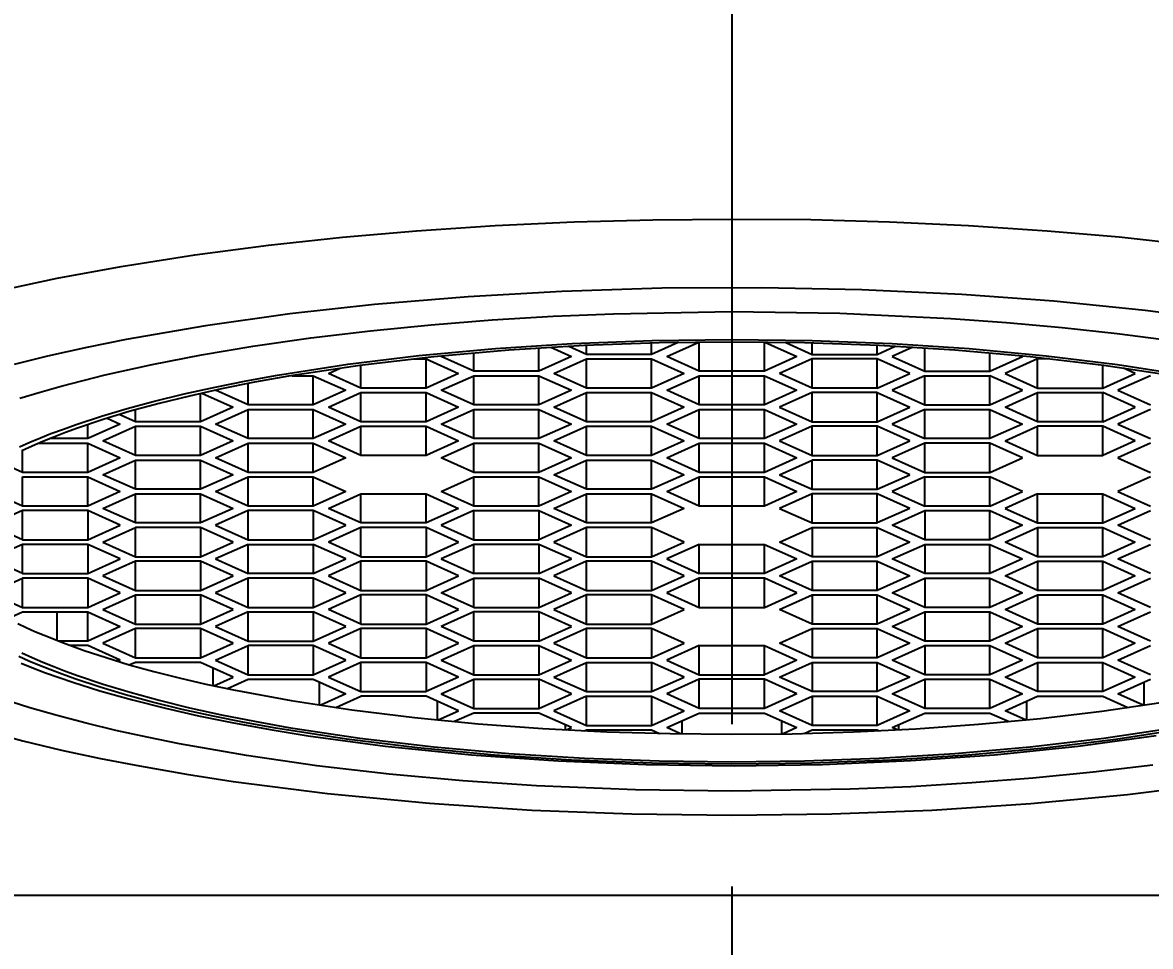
# Model space of a CAD drawing. Extents: x -13271 to -12677, y -11108 to -10688.
# Drawn here: x -12818.11 to -12805.92, y -10984.54 to -10974.56 of the extents above; entities that cross this region are included whole.
import ezdxf

# ---------------------------------------------------------------- set-up
doc = ezdxf.new("R2010")
doc.units = 0
doc.header["$LTSCALE"] = 7
doc.linetypes.add('CENTER', pattern=[2, 1.25, -0.25, 0.25, -0.25])
doc.layers.get('0').update_dxf_attribs({"color": 2, "linetype": 'CONTINUOUS'})
doc.layers.get('Defpoints').update_dxf_attribs({"linetype": 'CONTINUOUS'})
for name, color, linetype in [('CL', 1, 'CENTER'), ('DWG', 7, 'CONTINUOUS'), ('Make2D 표시선', 7, 'CONTINUOUS'), ('PRT0006_DXF_CONTINUOUS_LINE', 7, 'CONTINUOUS')]:
    doc.layers.add(name, color=color, linetype=linetype)
doc.styles.add('DD', font='romans', dxfattribs={"bigfont": 'GHS.shx'})
doc.dimstyles.new('CWC', dxfattribs={"dimscale": 0, "dimtxt": 3.5, "dimasz": 3.5, "dimexe": 2, "dimexo": 1, "dimgap": 1, "dimtad": 1, "dimdec": 4, "dimdsep": 46, "dimtxsty": 'DD', "dimcen": 3, "dimclrd": 2, "dimclre": 2, "dimclrt": 2, "dimadec": 3, "dimazin": 2, "dimtfac": 1, "dimtdec": 4, "dimtmove": 0, "dimatfit": 3, "dimfxl": 0, "dimtvp": 1, "dimtolj": 1, "dimtzin": 0, "dimlwd": -1, "dimlwe": -1, "dimarcsym": 0})

# ---------------------------------------------------------------- blocks, each defined once
blk = doc.blocks.new('A$C364C3DC7')
at = {"color": 2}
for p, q in [((21.846, 39.15), (21.653, 39.236)), ((21.846, 39.15), (21.846, 39.246)), ((22.834, 39.278), (22.549, 39.15)), ((22.549, 39.15), (22.549, 39.272)), ((22.712, 39.126), (23.058, 39.281)), ((23.064, 38.968), (23.064, 39.281)), ((23.767, 38.968), (23.767, 39.281)), ((23.773, 39.281), (24.119, 39.126)), ((23.998, 39.278), (24.282, 39.15)), ((24.282, 39.15), (24.282, 39.272)), ((24.986, 39.15), (24.986, 39.246)), ((24.986, 39.15), (25.178, 39.237)), ((20.275, 39.126), (20.293, 39.134)), ((20.627, 38.968), (20.275, 39.126)), ((20.627, 38.968), (20.627, 39.165)), ((21.331, 38.968), (21.331, 39.218)), ((21.682, 39.126), (21.331, 38.968)), ((21.46, 39.226), (21.682, 39.126)), ((22.549, 39.15), (21.846, 39.15)), ((23.064, 38.968), (22.712, 39.126)), ((24.119, 39.126), (23.767, 38.968)), ((24.282, 39.15), (24.986, 39.15)), ((25.371, 39.226), (25.149, 39.126)), ((25.149, 39.126), (25.501, 38.968)), ((25.501, 38.968), (25.501, 39.218)), ((26.204, 38.968), (26.204, 39.165)), ((26.204, 38.968), (26.556, 39.126)), ((26.556, 39.126), (26.538, 39.134)), ((19.057, 38.944), (19.183, 39)), ((19.409, 38.786), (19.409, 39.031)), ((19.985, 39.102), (20.112, 39.102)), ((20.112, 38.786), (20.112, 39.102)), ((20.112, 39.102), (20.464, 38.944)), ((21.494, 38.944), (21.846, 39.102)), ((21.846, 38.786), (21.846, 39.102)), ((21.846, 39.102), (22.549, 39.102)), ((22.549, 38.786), (22.549, 39.102)), ((22.549, 39.102), (22.901, 38.944)), ((24.282, 39.101), (23.931, 38.944)), ((24.986, 39.102), (24.282, 39.102)), ((24.282, 38.786), (24.282, 39.101)), ((24.986, 38.786), (24.986, 39.101)), ((25.337, 38.944), (24.986, 39.101)), ((26.719, 39.102), (26.367, 38.944)), ((26.847, 39.102), (26.719, 39.102)), ((26.719, 38.786), (26.719, 39.102)), ((27.422, 38.786), (27.422, 39.032)), ((27.774, 38.944), (27.648, 39)), ((18.662, 38.919), (18.894, 38.919)), ((18.894, 38.604), (18.894, 38.919)), ((18.894, 38.919), (19.246, 38.762)), ((19.409, 38.786), (19.057, 38.944)), ((20.464, 38.944), (20.112, 38.786)), ((20.275, 38.762), (20.627, 38.919)), ((21.331, 38.968), (20.627, 38.968)), ((20.627, 38.604), (20.627, 38.919)), ((20.627, 38.919), (21.331, 38.919)), ((21.331, 38.919), (21.682, 38.762)), ((21.331, 38.604), (21.331, 38.919)), ((21.846, 38.786), (21.494, 38.944)), ((22.901, 38.944), (22.549, 38.786)), ((22.712, 38.762), (23.064, 38.919)), ((23.767, 38.968), (23.064, 38.968)), ((23.064, 38.604), (23.064, 38.919)), ((23.064, 38.919), (23.767, 38.919)), ((23.767, 38.919), (24.119, 38.762)), ((23.767, 38.604), (23.767, 38.919)), ((24.282, 38.786), (23.931, 38.944)), ((24.986, 38.786), (25.337, 38.944)), ((25.5, 38.919), (25.149, 38.762)), ((25.501, 38.968), (26.204, 38.968)), ((25.501, 38.919), (26.204, 38.919)), ((25.501, 38.604), (25.501, 38.919)), ((26.556, 38.762), (26.204, 38.919)), ((26.204, 38.604), (26.204, 38.919)), ((26.368, 38.944), (26.719, 38.786)), ((27.422, 38.786), (27.774, 38.944)), ((27.937, 38.919), (27.586, 38.762)), ((17.839, 38.762), (17.845, 38.765)), ((18.19, 38.604), (17.839, 38.762)), ((18.19, 38.604), (18.19, 38.835)), ((19.245, 38.762), (18.894, 38.604)), ((20.112, 38.786), (19.409, 38.786)), ((20.627, 38.604), (20.276, 38.762)), ((21.682, 38.762), (21.331, 38.604)), ((22.549, 38.786), (21.846, 38.786)), ((23.064, 38.604), (22.712, 38.762)), ((24.119, 38.762), (23.767, 38.604)), ((24.986, 38.786), (24.282, 38.786)), ((25.149, 38.762), (25.501, 38.604)), ((26.204, 38.604), (26.556, 38.762)), ((26.719, 38.786), (27.422, 38.786)), ((27.586, 38.762), (27.937, 38.604)), ((17.676, 38.422), (17.676, 38.727)), ((17.69, 38.731), (18.027, 38.58)), ((19.057, 38.58), (19.409, 38.737)), ((19.409, 38.422), (19.409, 38.737)), ((19.409, 38.737), (20.112, 38.737)), ((20.112, 38.422), (20.112, 38.737)), ((20.112, 38.737), (20.464, 38.58)), ((21.494, 38.58), (21.845, 38.737)), ((21.846, 38.422), (21.846, 38.737)), ((21.846, 38.737), (22.549, 38.737)), ((22.549, 38.422), (22.549, 38.737)), ((22.549, 38.737), (22.901, 38.58)), ((24.282, 38.737), (23.931, 38.58)), ((24.986, 38.737), (24.282, 38.737)), ((24.282, 38.422), (24.282, 38.737)), ((24.986, 38.737), (25.337, 38.58)), ((24.986, 38.422), (24.986, 38.737)), ((26.367, 38.58), (26.719, 38.737)), ((26.719, 38.422), (26.719, 38.737)), ((26.719, 38.737), (27.422, 38.737)), ((27.422, 38.422), (27.422, 38.737)), ((27.774, 38.58), (27.423, 38.737)), ((16.972, 38.422), (16.972, 38.55)), ((18.027, 38.58), (17.676, 38.422)), ((17.839, 38.398), (18.19, 38.555)), ((18.894, 38.604), (18.19, 38.604)), ((18.19, 38.24), (18.19, 38.555)), ((18.19, 38.555), (18.894, 38.555)), ((18.894, 38.24), (18.894, 38.555)), ((18.894, 38.555), (19.246, 38.398)), ((19.409, 38.422), (19.057, 38.58)), ((20.464, 38.58), (20.112, 38.422)), ((20.275, 38.398), (20.627, 38.555)), ((21.331, 38.604), (20.627, 38.604)), ((20.627, 38.24), (20.627, 38.555)), ((20.627, 38.555), (21.331, 38.555)), ((21.331, 38.555), (21.682, 38.398)), ((21.331, 38.24), (21.331, 38.555)), ((21.846, 38.422), (21.494, 38.58)), ((22.901, 38.58), (22.549, 38.422)), ((22.712, 38.398), (23.064, 38.555)), ((23.767, 38.604), (23.064, 38.604)), ((23.064, 38.555), (23.767, 38.555)), ((23.064, 38.24), (23.064, 38.555)), ((23.767, 38.24), (23.767, 38.555)), ((23.768, 38.555), (24.119, 38.398)), ((23.931, 38.58), (24.282, 38.422)), ((24.986, 38.422), (25.337, 38.58)), ((25.501, 38.555), (25.149, 38.398)), ((25.501, 38.604), (26.204, 38.604)), ((25.501, 38.555), (26.204, 38.555)), ((25.501, 38.24), (25.501, 38.555)), ((26.204, 38.555), (26.556, 38.398)), ((26.204, 38.24), (26.204, 38.555)), ((26.719, 38.422), (26.368, 38.58)), ((27.422, 38.422), (27.774, 38.58)), ((27.937, 38.555), (27.586, 38.398)), ((16.809, 38.398), (16.457, 38.24)), ((16.457, 38.24), (16.457, 38.391)), ((16.669, 38.46), (16.809, 38.398)), ((16.972, 38.422), (16.798, 38.5)), ((17.676, 38.422), (16.972, 38.422)), ((18.19, 38.24), (17.839, 38.398)), ((19.245, 38.398), (18.894, 38.24)), ((20.112, 38.422), (19.409, 38.422)), ((20.627, 38.24), (20.275, 38.398)), ((21.682, 38.398), (21.331, 38.24)), ((22.549, 38.422), (21.846, 38.422)), ((23.064, 38.24), (22.712, 38.398)), ((24.119, 38.398), (23.767, 38.24)), ((24.282, 38.422), (24.986, 38.422)), ((25.149, 38.398), (25.501, 38.24)), ((26.556, 38.398), (26.204, 38.24)), ((27.422, 38.422), (26.719, 38.422)), ((27.586, 38.398), (27.937, 38.24)), ((16.62, 38.216), (16.972, 38.373)), ((16.972, 38.373), (17.676, 38.373)), ((16.972, 38.058), (16.972, 38.373)), ((17.676, 38.058), (17.676, 38.373)), ((17.676, 38.373), (18.027, 38.216)), ((19.057, 38.216), (19.409, 38.373)), ((19.409, 38.058), (19.409, 38.373)), ((19.409, 38.373), (20.112, 38.373)), ((20.112, 38.058), (20.112, 38.373)), ((20.112, 38.373), (20.464, 38.216)), ((21.494, 38.216), (21.845, 38.373)), ((21.846, 38.373), (22.549, 38.373)), ((21.846, 38.058), (21.846, 38.373)), ((22.549, 38.058), (22.549, 38.373)), ((22.549, 38.373), (22.901, 38.216)), ((24.282, 38.373), (23.931, 38.216)), ((24.986, 38.373), (24.282, 38.373)), ((24.282, 38.058), (24.282, 38.373)), ((24.986, 38.058), (24.986, 38.373)), ((25.337, 38.216), (24.986, 38.373)), ((26.367, 38.216), (26.719, 38.373)), ((26.719, 38.058), (26.719, 38.373)), ((27.422, 38.373), (26.719, 38.373)), ((27.422, 38.058), (27.422, 38.373)), ((27.774, 38.216), (27.423, 38.373)), ((15.931, 38.191), (16.457, 38.191)), ((16.457, 38.24), (16.048, 38.24)), ((16.457, 38.191), (16.809, 38.034)), ((16.457, 37.876), (16.457, 38.191)), ((16.972, 38.058), (16.621, 38.216)), ((18.027, 38.216), (17.676, 38.058)), ((17.839, 38.034), (18.19, 38.191)), ((18.894, 38.24), (18.19, 38.24)), ((18.19, 37.876), (18.19, 38.191)), ((18.19, 38.191), (18.894, 38.191)), ((18.894, 38.191), (19.246, 38.034)), ((18.894, 37.876), (18.894, 38.191)), ((19.409, 38.058), (19.057, 38.216)), ((20.464, 38.216), (20.112, 38.058)), ((20.275, 38.034), (20.627, 38.191)), ((21.331, 38.24), (20.627, 38.24)), ((20.627, 37.876), (20.627, 38.191)), ((20.627, 38.191), (21.331, 38.191)), ((21.331, 37.876), (21.331, 38.191)), ((21.331, 38.191), (21.682, 38.034)), ((21.846, 38.058), (21.494, 38.216)), ((22.901, 38.216), (22.549, 38.058)), ((22.712, 38.034), (23.064, 38.191)), ((23.767, 38.24), (23.064, 38.24)), ((23.064, 37.876), (23.064, 38.191)), ((23.064, 38.191), (23.767, 38.191)), ((23.767, 37.876), (23.767, 38.191)), ((23.768, 38.191), (24.119, 38.034)), ((23.931, 38.216), (24.282, 38.058)), ((24.986, 38.058), (25.337, 38.216)), ((25.5, 38.191), (25.149, 38.034)), ((26.204, 38.24), (25.501, 38.24)), ((26.204, 38.191), (25.501, 38.191)), ((25.501, 37.876), (25.501, 38.191)), ((26.204, 37.876), (26.204, 38.191)), ((26.556, 38.034), (26.204, 38.191)), ((26.368, 38.216), (26.719, 38.058)), ((27.774, 38.216), (27.422, 38.058)), ((27.937, 38.191), (27.586, 38.034)), ((15.754, 37.876), (15.754, 38.112)), ((16.809, 38.034), (16.457, 37.876)), ((17.676, 38.058), (16.972, 38.058)), ((18.19, 37.876), (17.839, 38.033)), ((19.245, 38.033), (18.894, 37.876)), ((20.112, 38.058), (19.409, 38.058)), ((20.627, 37.876), (20.276, 38.033)), ((21.682, 38.033), (21.331, 37.876)), ((22.549, 38.058), (21.846, 38.058)), ((23.064, 37.876), (22.712, 38.034)), ((24.119, 38.033), (23.767, 37.876)), ((24.282, 38.058), (24.986, 38.058)), ((25.149, 38.033), (25.501, 37.876)), ((26.204, 37.876), (26.556, 38.033)), ((26.719, 38.058), (27.422, 38.058)), ((27.586, 38.033), (27.937, 37.876)), ((15.754, 37.876), (15.506, 37.987)), ((16.62, 37.851), (16.972, 38.009)), ((16.972, 38.009), (17.676, 38.009)), ((16.972, 37.694), (16.972, 38.009)), ((17.676, 37.694), (17.676, 38.009)), ((17.676, 38.009), (18.027, 37.851)), ((21.494, 37.851), (21.845, 38.009)), ((21.846, 37.694), (21.846, 38.009)), ((21.846, 38.009), (22.549, 38.009)), ((22.549, 37.694), (22.549, 38.009)), ((22.549, 38.009), (22.901, 37.851)), ((23.931, 37.851), (24.282, 38.009)), ((24.282, 37.694), (24.282, 38.009)), ((24.986, 38.009), (24.282, 38.009)), ((24.986, 37.694), (24.986, 38.009)), ((25.337, 37.851), (24.986, 38.009)), ((16.457, 37.876), (15.754, 37.876)), ((15.754, 37.512), (15.754, 37.827)), ((15.754, 37.827), (16.457, 37.827)), ((16.457, 37.827), (16.809, 37.669)), ((16.457, 37.512), (16.457, 37.827)), ((16.972, 37.694), (16.621, 37.851)), ((18.027, 37.851), (17.676, 37.694)), ((17.839, 37.669), (18.19, 37.827)), ((18.894, 37.876), (18.19, 37.876)), ((18.19, 37.512), (18.19, 37.827)), ((18.19, 37.827), (18.894, 37.827)), ((18.894, 37.512), (18.894, 37.827)), ((18.894, 37.827), (19.246, 37.669)), ((20.275, 37.669), (20.627, 37.827)), ((21.331, 37.876), (20.627, 37.876)), ((20.627, 37.512), (20.627, 37.827)), ((20.627, 37.827), (21.331, 37.827)), ((21.331, 37.827), (21.682, 37.669)), ((21.331, 37.512), (21.331, 37.827)), ((21.846, 37.694), (21.494, 37.851)), ((22.901, 37.851), (22.549, 37.694)), ((22.712, 37.669), (23.064, 37.827)), ((23.767, 37.876), (23.064, 37.876)), ((23.064, 37.512), (23.064, 37.827)), ((23.064, 37.827), (23.767, 37.827)), ((23.767, 37.827), (24.119, 37.669)), ((23.767, 37.512), (23.767, 37.827)), ((23.931, 37.851), (24.282, 37.694)), ((24.986, 37.694), (25.337, 37.851)), ((25.501, 37.827), (25.149, 37.669)), ((25.501, 37.876), (26.204, 37.876)), ((25.501, 37.512), (25.501, 37.827)), ((25.501, 37.827), (26.204, 37.827)), ((26.204, 37.512), (26.204, 37.827)), ((26.556, 37.669), (26.204, 37.827)), ((27.937, 37.827), (27.586, 37.669)), ((15.754, 37.512), (15.402, 37.669)), ((16.809, 37.669), (16.457, 37.512)), ((17.676, 37.694), (16.972, 37.694)), ((18.19, 37.512), (17.839, 37.669)), ((19.245, 37.669), (18.894, 37.512)), ((20.627, 37.512), (20.276, 37.669)), ((21.682, 37.669), (21.331, 37.512)), ((22.549, 37.694), (21.846, 37.694)), ((23.064, 37.512), (22.712, 37.669)), ((24.119, 37.669), (23.767, 37.512)), ((24.282, 37.694), (24.986, 37.694)), ((25.149, 37.669), (25.501, 37.512)), ((26.204, 37.512), (26.556, 37.669)), ((27.586, 37.669), (27.937, 37.512)), ((16.62, 37.487), (16.972, 37.645)), ((16.972, 37.645), (17.676, 37.645)), ((16.972, 37.33), (16.972, 37.645)), ((17.676, 37.645), (18.027, 37.487)), ((17.676, 37.33), (17.676, 37.645)), ((19.057, 37.487), (19.409, 37.645)), ((19.409, 37.33), (19.409, 37.645)), ((19.409, 37.645), (20.112, 37.645)), ((20.112, 37.33), (20.112, 37.645)), ((20.112, 37.645), (20.464, 37.487)), ((21.494, 37.487), (21.845, 37.645)), ((21.846, 37.645), (22.549, 37.645)), ((21.846, 37.33), (21.846, 37.645)), ((22.549, 37.645), (22.901, 37.487)), ((22.549, 37.33), (22.549, 37.645)), ((24.282, 37.645), (23.931, 37.487)), ((24.282, 37.33), (24.282, 37.645)), ((24.986, 37.645), (24.282, 37.645)), ((25.337, 37.487), (24.986, 37.645)), ((24.986, 37.33), (24.986, 37.645)), ((26.719, 37.645), (26.367, 37.487)), ((26.719, 37.33), (26.719, 37.645)), ((26.719, 37.645), (27.422, 37.645)), ((27.422, 37.33), (27.422, 37.645)), ((27.423, 37.645), (27.774, 37.487)), ((15.754, 37.463), (15.402, 37.305)), ((16.457, 37.512), (15.754, 37.512)), ((16.457, 37.463), (15.754, 37.463)), ((15.754, 37.148), (15.754, 37.463)), ((16.809, 37.305), (16.457, 37.463)), ((16.457, 37.462), (16.457, 37.148)), ((16.972, 37.33), (16.621, 37.487)), ((18.027, 37.487), (17.676, 37.33)), ((18.19, 37.463), (17.839, 37.305)), ((18.894, 37.512), (18.19, 37.512)), ((18.894, 37.463), (18.19, 37.463)), ((18.19, 37.148), (18.19, 37.462)), ((19.246, 37.305), (18.894, 37.463)), ((18.894, 37.462), (18.894, 37.148)), ((19.409, 37.33), (19.057, 37.487)), ((20.464, 37.487), (20.112, 37.33)), ((20.627, 37.463), (20.275, 37.305)), ((21.331, 37.512), (20.627, 37.512)), ((20.627, 37.463), (21.331, 37.463)), ((20.627, 37.148), (20.627, 37.463)), ((21.331, 37.463), (21.682, 37.305)), ((21.331, 37.463), (21.331, 37.148)), ((21.846, 37.33), (21.494, 37.487)), ((22.901, 37.487), (22.549, 37.33)), ((23.767, 37.512), (23.064, 37.512)), ((23.931, 37.487), (24.282, 37.33)), ((25.337, 37.487), (24.986, 37.33)), ((25.149, 37.305), (25.5, 37.463)), ((26.204, 37.512), (25.501, 37.512)), ((25.501, 37.463), (26.204, 37.463)), ((25.501, 37.462), (25.501, 37.148)), ((26.204, 37.463), (26.556, 37.305)), ((26.204, 37.148), (26.204, 37.462)), ((26.368, 37.487), (26.719, 37.33)), ((27.422, 37.33), (27.774, 37.487)), ((27.586, 37.305), (27.937, 37.463)), ((15.754, 37.148), (15.402, 37.305)), ((16.457, 37.148), (16.809, 37.305)), ((17.676, 37.33), (16.972, 37.33)), ((17.839, 37.305), (18.19, 37.148)), ((18.894, 37.148), (19.245, 37.305)), ((20.112, 37.33), (19.409, 37.33)), ((20.275, 37.305), (20.627, 37.148)), ((21.682, 37.305), (21.331, 37.148)), ((22.549, 37.33), (21.846, 37.33)), ((24.282, 37.33), (24.986, 37.33)), ((25.501, 37.148), (25.149, 37.305)), ((26.556, 37.305), (26.204, 37.148)), ((26.719, 37.33), (27.422, 37.33)), ((27.937, 37.148), (27.586, 37.305)), ((16.62, 37.123), (16.972, 37.281)), ((17.676, 37.281), (16.972, 37.281)), ((16.972, 36.966), (16.972, 37.28)), ((18.027, 37.123), (17.676, 37.281)), ((17.676, 37.28), (17.676, 36.966)), ((19.409, 37.281), (19.057, 37.123)), ((20.112, 37.281), (19.409, 37.281)), ((19.409, 36.966), (19.409, 37.28)), ((20.464, 37.123), (20.112, 37.281)), ((20.112, 37.28), (20.112, 36.966)), ((21.845, 37.281), (21.494, 37.123)), ((22.549, 37.281), (21.846, 37.281)), ((21.846, 36.966), (21.846, 37.28)), ((22.901, 37.123), (22.549, 37.281)), ((22.549, 37.28), (22.549, 36.966)), ((23.931, 37.123), (24.282, 37.281)), ((24.282, 37.281), (24.986, 37.281)), ((24.282, 37.28), (24.282, 36.966)), ((24.986, 37.281), (25.337, 37.123)), ((24.986, 36.966), (24.986, 37.28)), ((26.367, 37.123), (26.719, 37.281)), ((26.719, 37.281), (27.422, 37.281)), ((26.719, 37.28), (26.719, 36.966)), ((27.422, 36.966), (27.422, 37.28)), ((27.423, 37.281), (27.774, 37.123)), ((15.754, 37.099), (15.402, 36.941)), ((15.754, 37.148), (16.457, 37.148)), ((16.457, 37.099), (15.754, 37.099)), ((15.754, 36.784), (15.754, 37.099)), ((16.809, 36.941), (16.457, 37.099)), ((16.457, 37.099), (16.457, 36.784)), ((16.62, 37.123), (16.972, 36.966)), ((17.676, 36.966), (18.027, 37.123)), ((18.19, 37.099), (17.839, 36.941)), ((18.19, 37.148), (18.894, 37.148)), ((18.19, 37.099), (18.894, 37.099)), ((18.19, 36.784), (18.19, 37.099)), ((19.246, 36.941), (18.894, 37.099)), ((18.894, 37.099), (18.894, 36.784)), ((19.409, 36.966), (19.057, 37.123)), ((20.112, 36.966), (20.464, 37.123)), ((20.627, 37.099), (20.275, 36.941)), ((20.627, 37.148), (21.331, 37.148)), ((21.331, 37.099), (20.627, 37.099)), ((20.627, 36.784), (20.627, 37.098)), ((21.682, 36.941), (21.331, 37.099)), ((21.331, 37.098), (21.331, 36.784)), ((21.494, 37.123), (21.846, 36.966)), ((22.549, 36.966), (22.901, 37.123)), ((23.064, 37.099), (22.712, 36.941)), ((23.064, 37.099), (23.767, 37.099)), ((23.064, 36.784), (23.064, 37.098)), ((23.767, 36.784), (23.767, 37.098)), ((23.768, 37.099), (24.119, 36.941)), ((24.282, 36.966), (23.931, 37.123)), ((25.337, 37.123), (24.986, 36.966)), ((25.149, 36.941), (25.5, 37.099)), ((26.204, 37.148), (25.501, 37.148)), ((25.501, 37.099), (26.204, 37.099)), ((25.501, 37.098), (25.501, 36.784)), ((26.204, 37.099), (26.556, 36.941)), ((26.204, 36.784), (26.204, 37.098)), ((26.719, 36.966), (26.367, 37.123)), ((27.774, 37.123), (27.422, 36.966)), ((27.586, 36.941), (27.937, 37.099)), ((15.754, 36.784), (15.402, 36.941)), ((16.457, 36.784), (16.809, 36.941)), ((16.972, 36.917), (16.62, 36.759)), ((16.972, 36.966), (17.676, 36.966)), ((17.676, 36.917), (16.972, 36.917)), ((16.972, 36.601), (16.972, 36.917)), ((17.676, 36.917), (17.676, 36.601)), ((18.027, 36.759), (17.676, 36.917)), ((17.839, 36.941), (18.19, 36.784)), ((18.894, 36.784), (19.245, 36.941)), ((19.409, 36.917), (19.057, 36.759)), ((19.409, 36.966), (20.112, 36.966)), ((20.112, 36.917), (19.409, 36.917)), ((20.464, 36.759), (20.112, 36.917)), ((20.276, 36.941), (20.627, 36.784)), ((21.331, 36.784), (21.682, 36.941)), ((21.845, 36.917), (21.494, 36.759)), ((21.846, 36.966), (22.549, 36.966)), ((22.549, 36.917), (21.846, 36.917)), ((22.901, 36.759), (22.549, 36.917)), ((22.712, 36.941), (23.064, 36.784)), ((24.119, 36.941), (23.767, 36.784)), ((23.931, 36.759), (24.282, 36.917)), ((24.986, 36.966), (24.282, 36.966)), ((24.282, 36.917), (24.986, 36.917)), ((24.986, 36.917), (25.337, 36.759)), ((25.501, 36.784), (25.149, 36.941)), ((26.556, 36.941), (26.204, 36.784)), ((26.367, 36.759), (26.719, 36.917)), ((27.422, 36.966), (26.719, 36.966)), ((26.719, 36.917), (27.422, 36.917)), ((27.423, 36.917), (27.774, 36.759)), ((27.937, 36.784), (27.586, 36.941)), ((19.409, 36.601), (19.409, 36.916)), ((20.112, 36.916), (20.112, 36.601)), ((21.846, 36.601), (21.846, 36.916)), ((22.549, 36.916), (22.549, 36.601)), ((24.282, 36.916), (24.282, 36.601)), ((24.986, 36.601), (24.986, 36.916)), ((26.719, 36.916), (26.719, 36.601)), ((27.422, 36.601), (27.422, 36.916)), ((15.402, 36.577), (15.754, 36.735)), ((15.754, 36.784), (16.457, 36.784)), ((16.457, 36.735), (15.754, 36.735)), ((15.754, 36.419), (15.754, 36.735)), ((16.457, 36.735), (16.457, 36.419)), ((16.809, 36.577), (16.457, 36.735)), ((16.62, 36.759), (16.972, 36.601)), ((17.676, 36.601), (18.027, 36.759)), ((18.19, 36.735), (17.839, 36.577)), ((18.894, 36.784), (18.19, 36.784)), ((18.19, 36.419), (18.19, 36.735)), ((18.894, 36.735), (18.19, 36.735)), ((19.246, 36.577), (18.894, 36.735)), ((18.894, 36.734), (18.894, 36.419)), ((19.057, 36.759), (19.409, 36.601)), ((20.112, 36.601), (20.464, 36.759)), ((20.275, 36.577), (20.627, 36.735)), ((21.331, 36.784), (20.627, 36.784)), ((20.627, 36.735), (21.331, 36.735)), ((20.627, 36.419), (20.627, 36.735)), ((21.682, 36.577), (21.331, 36.735)), ((21.331, 36.735), (21.331, 36.419)), ((21.494, 36.759), (21.846, 36.601)), ((22.549, 36.601), (22.901, 36.759)), ((23.064, 36.735), (22.712, 36.577)), ((23.767, 36.784), (23.064, 36.784)), ((23.767, 36.735), (23.064, 36.735)), ((23.064, 36.419), (23.064, 36.734)), ((23.767, 36.419), (23.767, 36.734)), ((24.119, 36.577), (23.768, 36.735)), ((24.282, 36.601), (23.931, 36.759)), ((25.337, 36.759), (24.986, 36.601)), ((25.149, 36.577), (25.501, 36.735)), ((26.204, 36.784), (25.501, 36.784)), ((25.501, 36.735), (26.204, 36.735)), ((25.501, 36.735), (25.501, 36.419)), ((26.204, 36.735), (26.556, 36.577)), ((26.204, 36.419), (26.204, 36.734)), ((26.719, 36.601), (26.368, 36.759)), ((27.774, 36.759), (27.422, 36.601)), ((27.586, 36.577), (27.937, 36.735)), ((15.402, 36.577), (15.754, 36.419)), ((16.457, 36.419), (16.809, 36.577)), ((16.62, 36.395), (16.972, 36.553)), ((16.972, 36.601), (17.676, 36.601)), ((16.972, 36.553), (17.676, 36.553)), ((16.972, 36.237), (16.972, 36.553)), ((18.027, 36.395), (17.676, 36.553)), ((17.676, 36.553), (17.676, 36.237)), ((17.839, 36.577), (18.19, 36.419)), ((18.894, 36.419), (19.246, 36.577)), ((19.409, 36.553), (19.057, 36.395)), ((19.409, 36.601), (20.112, 36.601)), ((19.409, 36.237), (19.409, 36.553)), ((20.112, 36.553), (19.409, 36.553)), ((20.112, 36.553), (20.112, 36.237)), ((20.464, 36.395), (20.112, 36.553)), ((20.627, 36.419), (20.275, 36.577)), ((21.331, 36.419), (21.682, 36.577)), ((21.846, 36.553), (21.494, 36.395)), ((21.846, 36.601), (22.549, 36.601)), ((22.549, 36.553), (21.846, 36.553)), ((21.846, 36.237), (21.846, 36.553)), ((22.901, 36.395), (22.549, 36.553)), ((22.549, 36.552), (22.549, 36.237)), ((22.712, 36.577), (23.064, 36.419)), ((23.767, 36.419), (24.119, 36.577)), ((23.931, 36.395), (24.282, 36.553)), ((24.986, 36.601), (24.282, 36.601)), ((24.282, 36.553), (24.986, 36.553)), ((24.282, 36.552), (24.282, 36.237)), ((24.986, 36.553), (25.337, 36.395)), ((24.986, 36.237), (24.986, 36.552)), ((25.501, 36.419), (25.149, 36.577)), ((26.556, 36.577), (26.204, 36.419)), ((26.367, 36.395), (26.719, 36.553)), ((27.422, 36.601), (26.719, 36.601)), ((26.719, 36.553), (26.719, 36.237)), ((26.719, 36.553), (27.422, 36.553)), ((27.422, 36.553), (27.774, 36.395)), ((27.422, 36.237), (27.422, 36.553)), ((27.937, 36.419), (27.586, 36.577)), ((15.594, 36.299), (15.754, 36.371)), ((15.754, 36.419), (16.457, 36.419)), ((15.754, 36.371), (16.457, 36.371)), ((16.128, 36.06), (16.128, 36.371)), ((16.457, 36.055), (16.457, 36.371)), ((16.457, 36.371), (16.809, 36.213)), ((16.62, 36.395), (16.972, 36.237)), ((17.676, 36.237), (18.027, 36.395)), ((18.19, 36.371), (17.839, 36.213)), ((18.19, 36.419), (18.894, 36.419)), ((18.19, 36.371), (18.894, 36.371)), ((18.19, 36.055), (18.19, 36.371)), ((18.894, 36.371), (18.894, 36.055)), ((19.246, 36.213), (18.894, 36.371)), ((19.409, 36.237), (19.057, 36.395)), ((20.112, 36.237), (20.464, 36.395)), ((20.627, 36.371), (20.275, 36.213)), ((20.627, 36.419), (21.331, 36.419)), ((21.331, 36.371), (20.627, 36.371)), ((20.627, 36.055), (20.627, 36.371)), ((21.331, 36.371), (21.331, 36.055)), ((21.682, 36.213), (21.331, 36.371)), ((21.494, 36.395), (21.846, 36.237)), ((22.549, 36.237), (22.901, 36.395)), ((23.064, 36.419), (23.767, 36.419)), ((24.282, 36.237), (23.931, 36.395)), ((25.337, 36.395), (24.986, 36.237)), ((25.149, 36.213), (25.501, 36.371)), ((26.204, 36.419), (25.501, 36.419)), ((25.501, 36.371), (26.204, 36.371)), ((25.501, 36.371), (25.501, 36.055)), ((26.204, 36.371), (26.556, 36.213)), ((26.204, 36.055), (26.204, 36.371)), ((26.719, 36.237), (26.367, 36.395)), ((27.774, 36.395), (27.422, 36.237)), ((27.586, 36.213), (27.937, 36.371)), ((16.809, 36.213), (16.457, 36.055)), ((16.972, 36.189), (16.62, 36.031)), ((16.972, 36.237), (17.676, 36.237)), ((17.676, 36.189), (16.972, 36.189)), ((16.972, 35.873), (16.972, 36.189)), ((17.676, 36.189), (17.676, 35.873)), ((18.027, 36.031), (17.676, 36.189)), ((17.839, 36.213), (18.19, 36.055)), ((18.894, 36.055), (19.246, 36.213)), ((19.409, 36.189), (19.057, 36.031)), ((19.409, 36.237), (20.112, 36.237)), ((19.409, 35.873), (19.409, 36.189)), ((20.112, 36.189), (19.409, 36.189)), ((20.112, 36.189), (20.112, 35.873)), ((20.464, 36.031), (20.112, 36.189)), ((20.627, 36.055), (20.275, 36.213)), ((21.331, 36.055), (21.682, 36.213)), ((21.846, 36.189), (21.494, 36.031)), ((21.846, 36.237), (22.549, 36.237)), ((21.846, 35.873), (21.846, 36.189)), ((22.549, 36.189), (21.846, 36.189)), ((22.901, 36.031), (22.549, 36.189)), ((22.549, 36.189), (22.549, 35.873)), ((23.931, 36.031), (24.282, 36.189)), ((24.986, 36.237), (24.282, 36.237)), ((24.282, 36.189), (24.986, 36.189)), ((24.282, 36.189), (24.282, 35.873)), ((24.986, 35.873), (24.986, 36.189)), ((24.986, 36.189), (25.337, 36.031)), ((25.501, 36.055), (25.149, 36.213)), ((26.556, 36.213), (26.204, 36.055)), ((26.367, 36.031), (26.719, 36.189)), ((27.422, 36.237), (26.719, 36.237)), ((26.719, 36.189), (27.422, 36.189)), ((26.719, 36.189), (26.719, 35.873)), ((27.422, 36.189), (27.774, 36.031)), ((27.422, 35.873), (27.422, 36.189)), ((27.937, 36.055), (27.586, 36.213)), ((16.457, 36.055), (16.141, 36.055)), ((16.457, 36.006), (16.271, 36.006)), ((16.809, 35.849), (16.457, 36.006)), ((16.62, 36.031), (16.972, 35.873)), ((17.676, 35.873), (18.027, 36.031)), ((17.839, 35.849), (18.19, 36.006)), ((18.19, 36.055), (18.894, 36.055)), ((18.894, 36.006), (18.19, 36.006)), ((18.19, 35.691), (18.19, 36.006)), ((18.894, 36.006), (18.894, 35.691)), ((19.246, 35.849), (18.894, 36.006)), ((19.057, 36.031), (19.409, 35.873)), ((20.112, 35.873), (20.464, 36.031)), ((20.275, 35.849), (20.627, 36.006)), ((21.331, 36.055), (20.627, 36.055)), ((20.627, 35.691), (20.627, 36.006)), ((20.627, 36.006), (21.331, 36.006)), ((21.331, 36.006), (21.682, 35.849)), ((21.331, 36.006), (21.331, 35.691)), ((21.494, 36.031), (21.846, 35.873)), ((22.549, 35.873), (22.901, 36.031)), ((23.064, 36.006), (22.712, 35.849)), ((23.064, 36.006), (23.767, 36.006)), ((23.064, 35.691), (23.064, 36.006)), ((23.767, 36.006), (24.119, 35.849)), ((23.767, 35.691), (23.767, 36.006)), ((24.282, 35.873), (23.931, 36.031)), ((25.337, 36.031), (24.986, 35.873)), ((25.149, 35.849), (25.501, 36.006)), ((26.204, 36.055), (25.501, 36.055)), ((25.501, 36.006), (26.204, 36.006)), ((25.501, 36.006), (25.501, 35.691)), ((26.204, 35.691), (26.204, 36.006)), ((26.204, 36.006), (26.556, 35.849)), ((26.719, 35.873), (26.367, 36.031)), ((27.774, 36.031), (27.422, 35.873)), ((27.586, 35.849), (27.937, 36.006)), ((16.775, 35.864), (16.775, 35.839)), ((16.782, 35.837), (16.809, 35.849)), ((16.972, 35.824), (16.914, 35.798)), ((16.972, 35.873), (17.676, 35.873)), ((17.676, 35.824), (16.972, 35.824)), ((18.027, 35.667), (17.676, 35.824)), ((17.839, 35.849), (18.19, 35.691)), ((18.894, 35.691), (19.246, 35.849)), ((19.409, 35.824), (19.057, 35.667)), ((19.409, 35.873), (20.112, 35.873)), ((19.409, 35.509), (19.409, 35.824)), ((20.112, 35.824), (19.409, 35.824)), ((20.112, 35.824), (20.112, 35.509)), ((20.464, 35.667), (20.112, 35.824)), ((20.275, 35.849), (20.627, 35.691)), ((21.331, 35.691), (21.682, 35.849)), ((21.494, 35.667), (21.846, 35.824)), ((21.846, 35.873), (22.549, 35.873)), ((21.846, 35.824), (22.549, 35.824)), ((21.846, 35.509), (21.846, 35.824)), ((22.901, 35.667), (22.549, 35.824)), ((22.549, 35.824), (22.549, 35.509)), ((22.712, 35.849), (23.064, 35.691)), ((24.119, 35.849), (23.767, 35.691)), ((23.931, 35.667), (24.282, 35.824)), ((24.986, 35.873), (24.282, 35.873)), ((24.282, 35.824), (24.986, 35.824)), ((24.282, 35.824), (24.282, 35.509)), ((24.986, 35.824), (25.337, 35.667)), ((24.986, 35.509), (24.986, 35.824)), ((25.501, 35.691), (25.149, 35.849)), ((26.556, 35.849), (26.204, 35.691)), ((26.367, 35.667), (26.719, 35.824)), ((27.422, 35.873), (26.719, 35.873)), ((26.719, 35.824), (27.422, 35.824)), ((26.719, 35.824), (26.719, 35.509)), ((27.422, 35.509), (27.422, 35.824)), ((27.422, 35.824), (27.774, 35.667)), ((27.937, 35.691), (27.586, 35.849)), ((17.809, 35.764), (17.809, 35.575)), ((17.819, 35.573), (18.027, 35.667)), ((17.967, 35.542), (18.19, 35.642)), ((18.19, 35.691), (18.894, 35.691)), ((18.19, 35.642), (18.894, 35.642)), ((18.894, 35.642), (19.246, 35.485)), ((18.963, 35.364), (18.963, 35.611)), ((19.057, 35.667), (19.409, 35.509)), ((20.464, 35.667), (20.112, 35.509)), ((20.275, 35.485), (20.627, 35.642)), ((20.627, 35.691), (21.331, 35.691)), ((20.627, 35.327), (20.627, 35.642)), ((20.627, 35.642), (21.331, 35.642)), ((21.682, 35.485), (21.331, 35.642)), ((21.331, 35.642), (21.331, 35.327)), ((21.494, 35.667), (21.846, 35.509)), ((22.549, 35.509), (22.901, 35.667)), ((23.064, 35.642), (22.712, 35.485)), ((23.064, 35.691), (23.767, 35.691)), ((23.767, 35.642), (23.064, 35.642)), ((23.064, 35.327), (23.064, 35.642)), ((24.119, 35.485), (23.767, 35.642)), ((23.767, 35.327), (23.767, 35.642)), ((24.282, 35.509), (23.931, 35.667)), ((25.337, 35.667), (24.986, 35.509)), ((25.149, 35.485), (25.501, 35.642)), ((26.204, 35.691), (25.501, 35.691)), ((25.501, 35.642), (25.501, 35.327)), ((25.501, 35.642), (26.204, 35.642)), ((26.204, 35.327), (26.204, 35.642)), ((26.204, 35.642), (26.556, 35.485)), ((26.719, 35.509), (26.367, 35.667)), ((27.774, 35.667), (27.422, 35.509)), ((27.586, 35.485), (27.937, 35.642)), ((27.868, 35.364), (27.868, 35.611)), ((19.246, 35.485), (18.974, 35.363)), ((19.137, 35.338), (19.409, 35.46)), ((19.409, 35.509), (20.112, 35.509)), ((20.112, 35.46), (19.409, 35.46)), ((20.464, 35.303), (20.112, 35.46)), ((20.275, 35.485), (20.627, 35.327)), ((21.331, 35.327), (21.682, 35.485)), ((21.846, 35.46), (21.494, 35.303)), ((21.846, 35.509), (22.549, 35.509)), ((21.846, 35.46), (22.549, 35.46)), ((21.846, 35.145), (21.846, 35.46)), ((22.549, 35.46), (22.901, 35.303)), ((22.549, 35.46), (22.549, 35.145)), ((23.064, 35.327), (22.712, 35.485)), ((24.119, 35.485), (23.767, 35.327)), ((23.931, 35.303), (24.282, 35.46)), ((24.986, 35.509), (24.282, 35.509)), ((24.282, 35.46), (24.986, 35.46)), ((24.282, 35.46), (24.282, 35.145)), ((24.986, 35.46), (25.337, 35.303)), ((24.986, 35.145), (24.986, 35.46)), ((25.501, 35.327), (25.149, 35.485)), ((26.556, 35.485), (26.204, 35.327)), ((26.367, 35.303), (26.719, 35.46)), ((27.422, 35.509), (26.719, 35.509)), ((26.719, 35.46), (27.422, 35.46)), ((27.422, 35.46), (27.694, 35.338)), ((27.858, 35.363), (27.586, 35.485)), ((20.231, 35.407), (20.231, 35.205)), ((26.601, 35.205), (26.601, 35.407)), ((20.243, 35.203), (20.464, 35.303)), ((20.627, 35.278), (20.421, 35.186)), ((20.627, 35.327), (21.331, 35.327)), ((21.331, 35.278), (20.627, 35.278)), ((21.682, 35.121), (21.331, 35.278)), ((21.494, 35.303), (21.846, 35.145)), ((22.549, 35.145), (22.901, 35.303)), ((22.712, 35.121), (23.064, 35.278)), ((23.767, 35.327), (23.064, 35.327)), ((23.064, 35.278), (23.767, 35.278)), ((23.767, 35.278), (24.119, 35.121)), ((24.282, 35.145), (23.931, 35.303)), ((25.337, 35.303), (24.986, 35.145)), ((25.149, 35.121), (25.501, 35.278)), ((26.204, 35.327), (25.501, 35.327)), ((25.501, 35.278), (26.204, 35.278)), ((26.204, 35.278), (26.41, 35.186)), ((26.589, 35.203), (26.367, 35.303)), ((21.616, 35.15), (21.616, 35.098)), ((21.63, 35.097), (21.682, 35.121)), ((21.825, 35.087), (21.846, 35.096)), ((21.846, 35.145), (22.549, 35.145)), ((21.846, 35.096), (22.549, 35.096)), ((22.549, 35.096), (22.634, 35.058)), ((22.861, 35.054), (22.712, 35.121)), ((22.877, 35.194), (22.877, 35.054)), ((23.955, 35.054), (23.955, 35.194)), ((24.119, 35.121), (23.97, 35.054)), ((24.198, 35.058), (24.282, 35.096)), ((24.986, 35.145), (24.282, 35.145)), ((24.282, 35.096), (24.986, 35.096)), ((24.986, 35.096), (25.006, 35.087)), ((25.202, 35.097), (25.149, 35.121)), ((25.215, 35.15), (25.215, 35.098))]:
    blk.add_line(p, q, dxfattribs=at)
at = {"layer": 'Make2D 표시선'}
for points in [[(15.438, 39.826), (16.127, 39.973), (16.82, 40.1), (17.614, 40.224), (18.41, 40.328), (19.209, 40.414), (20.01, 40.483), (20.86, 40.54), (21.711, 40.58), (22.563, 40.603), (23.416, 40.611), (24.268, 40.604), (25.12, 40.58), (25.972, 40.54), (26.823, 40.483), (27.599, 40.417), (28.373, 40.334)], [(28.807, 39.504), (27.882, 39.624), (26.892, 39.724), (25.899, 39.796), (24.82, 39.846), (23.741, 39.868), (22.659, 39.863), (21.579, 39.829), (20.567, 39.772), (19.557, 39.688), (18.641, 39.587), (17.729, 39.459), (16.873, 39.311), (16.448, 39.225), (16.024, 39.131), (15.662, 39.042)], [(15.342, 35.089), (15.758, 34.979), (16.176, 34.879), (16.596, 34.789), (17.018, 34.707), (17.523, 34.619), (18.03, 34.54), (19.047, 34.41), (20.15, 34.304), (21.255, 34.231), (22.335, 34.189), (23.416, 34.175)], [(23.416, 34.434), (22.375, 34.448), (21.307, 34.493), (20.509, 34.546), (19.714, 34.618), (18.933, 34.709), (18.174, 34.818), (17.448, 34.946), (17.099, 35.016), (16.763, 35.09), (16.439, 35.168), (16.129, 35.25), (15.833, 35.335), (15.552, 35.424)], [(15.725, 38.677), (15.943, 38.742), (16.17, 38.806), (16.647, 38.928), (17.153, 39.04), (17.686, 39.144), (18.241, 39.237), (18.868, 39.328), (19.512, 39.405), (20.166, 39.47), (20.825, 39.522), (21.484, 39.562), (22.138, 39.589), (23.416, 39.611), (24.583, 39.593), (25.781, 39.537), (26.384, 39.494), (26.985, 39.44), (27.579, 39.376), (28.163, 39.301)], [(27.964, 34.717), (27.32, 34.64), (26.667, 34.575), (26.008, 34.523), (25.348, 34.483), (24.694, 34.456), (23.416, 34.434)], [(28.326, 35.111), (27.564, 34.993), (26.798, 34.9), (25.97, 34.824), (25.14, 34.77), (24.278, 34.737), (23.416, 34.726), (22.55, 34.737), (21.685, 34.771), (20.852, 34.825), (20.021, 34.902), (19.253, 34.996), (18.488, 35.114), (18.15, 35.176), (17.813, 35.243), (17.478, 35.318), (17.144, 35.4), (16.867, 35.476), (16.591, 35.558), (16.318, 35.648), (16.183, 35.697), (16.048, 35.747), (15.935, 35.792), (15.823, 35.839), (15.712, 35.888)], [(15.722, 38.152), (15.834, 38.201), (15.947, 38.249), (16.06, 38.294), (16.196, 38.344), (16.332, 38.393), (16.608, 38.483), (16.885, 38.566), (17.165, 38.641), (17.498, 38.723), (17.833, 38.797), (18.169, 38.864), (18.506, 38.925), (19.268, 39.043), (20.034, 39.136), (20.862, 39.212), (21.692, 39.266), (22.554, 39.299), (23.416, 39.31), (24.282, 39.299), (25.147, 39.266), (25.98, 39.212), (26.811, 39.135), (27.58, 39.041), (28.344, 38.922)], [(28.204, 38.914), (27.435, 39.03), (26.637, 39.124), (25.824, 39.195), (25.008, 39.245), (24.202, 39.274), (23.416, 39.283), (22.63, 39.274), (21.824, 39.245), (21.008, 39.195), (20.195, 39.124), (19.397, 39.03), (18.628, 38.914), (18.258, 38.848), (17.901, 38.776), (17.557, 38.7), (17.229, 38.62), (16.917, 38.535), (16.623, 38.446), (16.347, 38.353), (16.217, 38.306), (16.092, 38.257), (15.972, 38.209), (15.857, 38.159), (15.747, 38.109)], [(15.747, 35.927), (15.857, 35.877), (15.972, 35.828), (16.092, 35.779), (16.217, 35.731), (16.347, 35.683), (16.623, 35.591), (16.917, 35.502), (17.229, 35.417), (17.557, 35.336), (17.901, 35.26), (18.258, 35.189), (18.628, 35.122), (19.397, 35.006), (20.195, 34.912), (21.008, 34.841), (21.824, 34.791), (22.63, 34.762), (23.416, 34.753), (24.202, 34.762), (25.008, 34.791), (25.824, 34.841), (26.637, 34.912), (27.435, 35.006), (28.204, 35.122)], [(15.74, 35.815), (15.871, 35.763), (16.002, 35.713), (16.295, 35.611), (16.59, 35.518), (16.943, 35.419), (17.298, 35.33), (17.656, 35.249), (18.015, 35.176), (18.427, 35.1), (18.84, 35.033), (19.671, 34.921), (20.603, 34.826), (21.538, 34.761), (22.489, 34.722), (23.441, 34.709), (24.395, 34.723), (25.35, 34.764), (26.254, 34.828), (27.155, 34.92), (27.999, 35.034)], [(23.416, 34.175), (24.496, 34.189), (25.577, 34.231), (26.646, 34.301), (27.688, 34.399), (28.642, 34.518)], [(15.702, 36.245), (15.793, 36.202), (15.888, 36.159), (15.987, 36.117), (16.195, 36.035), (16.419, 35.954), (16.656, 35.876), (16.907, 35.8), (17.171, 35.728), (17.447, 35.658), (17.735, 35.591), (18.033, 35.528), (18.657, 35.413), (19.311, 35.314), (19.987, 35.23), (20.677, 35.163), (21.372, 35.112), (22.065, 35.076), (22.748, 35.056), (23.416, 35.049), (24.066, 35.055), (24.73, 35.075), (25.403, 35.108), (26.079, 35.157), (26.751, 35.22), (27.411, 35.299), (28.051, 35.393)]]:
    blk.add_lwpolyline(points, dxfattribs=at)
blk = doc.blocks.new('*D9')
at = {"layer": 'Defpoints', "color": 0}
for p in [(-13568.583, -12028.206), (-13449.309, -12028.206), (-13539.529, -12091.303)]:
    blk.add_point(p, dxfattribs=at)
at = {"layer": 'DWG', "color": 2}
for p, q in [((-13450.309, -12028.206), (-13570.583, -12028.206)), ((-13568.583, -12087.803), (-13568.583, -12031.706)), ((-13540.529, -12091.303), (-13570.583, -12091.303))]:
    blk.add_line(p, q, dxfattribs=at)
for points in [[(-13569.166, -12031.706), (-13567.999, -12031.706), (-13568.583, -12028.206)], [(-13569.166, -12087.803), (-13567.999, -12087.803), (-13568.583, -12091.303)]]:
    blk.add_solid(points, dxfattribs=at)
at = {"layer": 'DWG', "color": 2, "insert": (-13572.249, -12059.755), "char_height": 3.5, "attachment_point": 5, "rotation": 90, "style": 'DD'}
blk.add_mtext('\\A1;(63)', dxfattribs=at)
blk = doc.blocks.new('*D10')
at = {"layer": 'Defpoints', "color": 0}
for p in [(-13543.821, -12091.303), (-13353.821, -12091.303), (-13353.821, -12176.841)]:
    blk.add_point(p, dxfattribs=at)
at = {"layer": 'DWG', "color": 2}
for p, q in [((-13543.821, -12092.303), (-13543.821, -12178.841)), ((-13353.821, -12092.303), (-13353.821, -12178.841)), ((-13540.321, -12176.841), (-13357.321, -12176.841))]:
    blk.add_line(p, q, dxfattribs=at)
for points in [[(-13540.321, -12176.257), (-13540.321, -12177.424), (-13543.821, -12176.841)], [(-13357.321, -12176.257), (-13357.321, -12177.424), (-13353.821, -12176.841)]]:
    blk.add_solid(points, dxfattribs=at)
at = {"layer": 'DWG', "color": 2, "insert": (-13448.821, -12174.091), "char_height": 3.5, "attachment_point": 5, "style": 'DD'}
blk.add_mtext('\\A1;190', dxfattribs=at)
blk = doc.blocks.new('*D11')
at = {"layer": 'Defpoints', "color": 0}
for p in [(-13579.249, -12028.191), (-13449.309, -12028.191), (-13529.518, -12151.303)]:
    blk.add_point(p, dxfattribs=at)
at = {"layer": 'DWG', "color": 2}
for p, q in [((-13450.309, -12028.191), (-13581.249, -12028.191)), ((-13579.249, -12147.803), (-13579.249, -12031.691)), ((-13530.518, -12151.303), (-13581.249, -12151.303))]:
    blk.add_line(p, q, dxfattribs=at)
for points in [[(-13579.832, -12031.691), (-13578.666, -12031.691), (-13579.249, -12028.191)], [(-13579.832, -12147.803), (-13578.666, -12147.803), (-13579.249, -12151.303)]]:
    blk.add_solid(points, dxfattribs=at)
at = {"layer": 'DWG', "color": 2, "insert": (-13582.916, -12089.747), "char_height": 3.5, "attachment_point": 5, "rotation": 90, "style": 'DD'}
blk.add_mtext('\\A1;(97.6)', dxfattribs=at)

msp = doc.modelspace()

# ---------------------------------------------------------------- linework, layer by layer
at = {"layer": 'CL'}
msp.add_line((-12810.44585, -10917.38742), (-12810.44585, -11004.48392), dxfattribs=at)
at = {"layer": 'PRT0006_DXF_CONTINUOUS_LINE', "color": 7, "linetype": 'Continuous'}
msp.add_line((-12792.45805, -10983.98392), (-12827.45805, -10983.98392), dxfattribs=at)

# ---------------------------------------------------------------- block references
at = {"layer": 'DWG'}
msp.add_blockref('A$C364C3DC7', (-12833.86213, -11017.29374), dxfattribs=at)

# ---------------------------------------------------------------- dimensions: what is measured, and where the dimension line sits
dim = msp.add_linear_dim(base=(-12940.38642, -10919.37224), p1=(-12890.6553, -11042.48392), p2=(-12810.44585, -10919.37224), angle=90, text='(97.6)', dimstyle='CWC', override={"dimscale": 1}, dxfattribs=at)
dim.commit()
dim.dimension.update_dxf_attribs({"geometry": '*D11', "text_midpoint": (-12944.05309, -10980.92808), "insert": (638.86273, 1108.81904)})
dim = msp.add_linear_dim(base=(-12929.71984, -10919.38742), p1=(-12900.66635, -10982.48392), p2=(-12810.44585, -10919.38742), angle=90, text='(63)', dimstyle='CWC', override={"dimscale": 1}, dxfattribs=at)
dim.commit()
dim.dimension.update_dxf_attribs({"geometry": '*D9', "text_midpoint": (-12929.71984, -10950.93567), "dimtype": 128, "insert": (638.86273, 1108.81904)})
dim = msp.add_linear_dim(base=(-12714.95805, -11068.02168), p1=(-12904.95805, -10982.48392), p2=(-12714.95805, -10982.48392), dimstyle='CWC', override={"dimscale": 1}, dxfattribs=at)
dim.commit()
dim.dimension.update_dxf_attribs({"geometry": '*D10', "text_midpoint": (-12809.95805, -11068.02168), "dimtype": 128, "insert": (638.86273, 1108.81904)})

doc.saveas('drawing.dxf')
